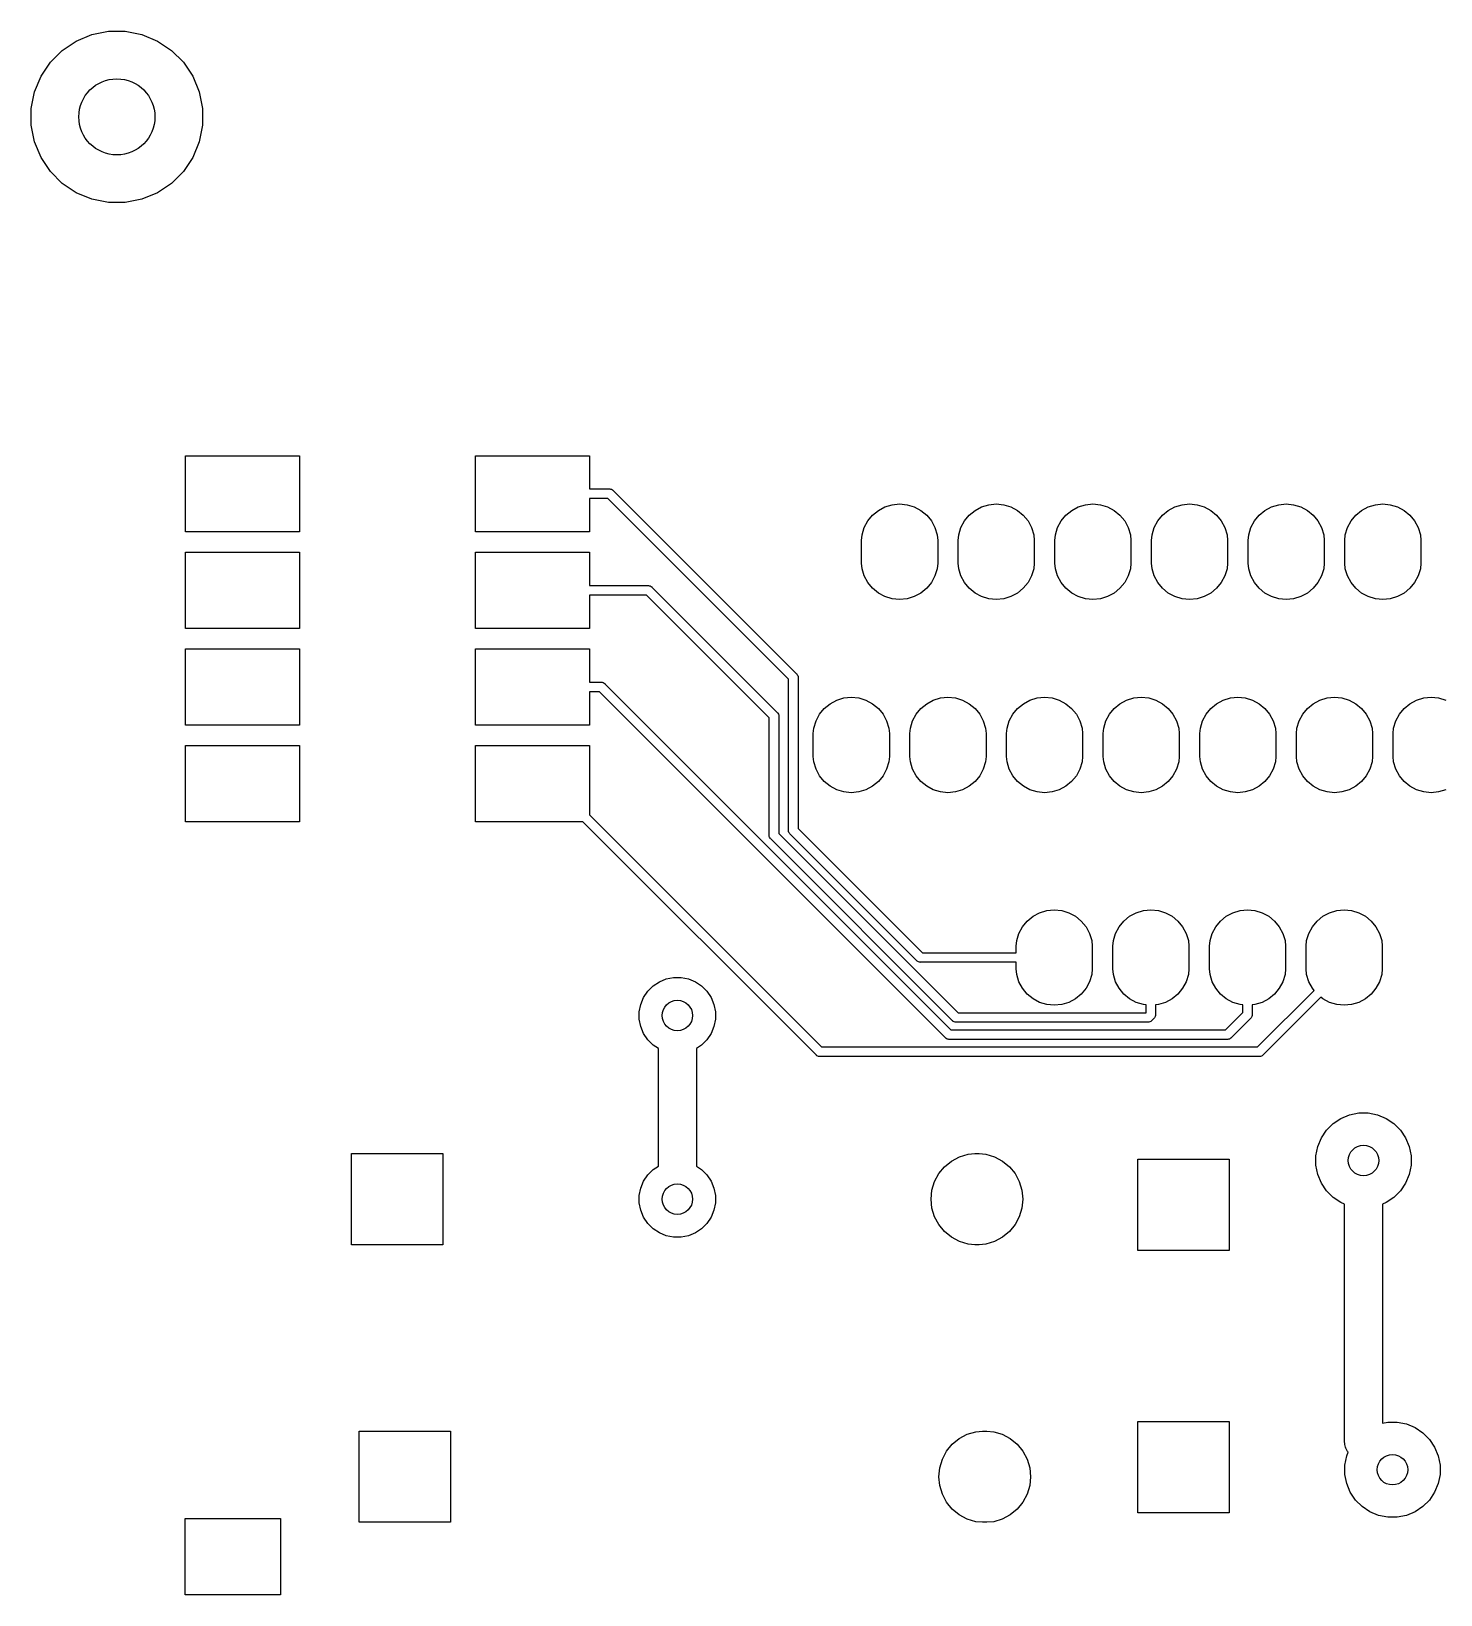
# Model space of a CAD drawing. Extents: x 80 to 139.2, y -92.2 to -19.8.
# Drawn here: x 81.06 to 118.11, y -60.94 to -19.85 of the extents above; entities that cross this region are included whole.
import ezdxf

# ---------------------------------------------------------------- set-up
doc = ezdxf.new("R2010")
doc.units = 0
doc.header["$MEASUREMENT"] = 0
doc.layers.add('BLACK', color=7, linetype='CONTINUOUS')

msp = doc.modelspace()

# ---------------------------------------------------------------- linework, layer by layer
at = {"layer": 'BLACK', "linetype": 'CONTINUOUS'}
for p, q in [((81.8777, -20.3503), (82.2462, -20.1041)), ((82.2462, -20.1041), (82.6557, -19.9345)), ((82.6557, -19.9345), (83.0904, -19.848)), ((83.0904, -19.848), (83.5336, -19.848)), ((83.5336, -19.848), (83.9683, -19.9345)), ((83.9683, -19.9345), (84.3778, -20.1041)), ((84.3778, -20.1041), (84.7463, -20.3503)), ((81.5643, -20.6637), (81.8777, -20.3503)), ((84.7463, -20.3503), (85.0597, -20.6637)), ((81.3181, -21.0322), (81.5643, -20.6637)), ((85.0597, -20.6637), (85.3059, -21.0322)), ((81.1485, -21.4417), (81.3181, -21.0322)), ((85.3059, -21.0322), (85.4755, -21.4417)), ((81.062, -21.8764), (81.1485, -21.4417)), ((85.4755, -21.4417), (85.562, -21.8764)), ((81.062, -22.3196), (81.062, -21.8764)), ((85.562, -21.8764), (85.562, -22.3196)), ((81.1485, -22.7543), (81.062, -22.3196)), ((85.562, -22.3196), (85.4755, -22.7543)), ((81.3181, -23.1638), (81.1485, -22.7543)), ((85.4755, -22.7543), (85.3059, -23.1638)), ((81.5643, -23.5323), (81.3181, -23.1638)), ((85.3059, -23.1638), (85.0597, -23.5323)), ((81.8777, -23.8457), (81.5643, -23.5323)), ((85.0597, -23.5323), (84.7463, -23.8457)), ((82.2462, -24.0919), (81.8777, -23.8457)), ((82.6557, -24.2615), (82.2462, -24.0919)), ((84.3778, -24.0919), (83.9683, -24.2615)), ((84.7463, -23.8457), (84.3778, -24.0919)), ((83.0904, -24.348), (82.6557, -24.2615)), ((83.5336, -24.348), (83.0904, -24.348)), ((83.9683, -24.2615), (83.5336, -24.348)), ((85.114, -33.004), (85.114, -31.004)), ((85.114, -31.004), (88.114, -31.004)), ((88.114, -31.004), (88.114, -33.004)), ((92.734, -33.004), (92.734, -31.004)), ((92.734, -31.004), (95.734, -31.004)), ((95.734, -31.004), (95.734, -31.879)), ((95.734, -31.879), (96.2599, -31.879)), ((96.2599, -31.879), (96.266, -31.8784)), ((96.266, -31.8784), (96.2721, -31.879)), ((96.2721, -31.879), (96.2721, -31.879)), ((96.2721, -31.879), (96.2905, -31.8808)), ((96.2905, -31.8808), (96.3141, -31.888)), ((96.3141, -31.888), (96.3358, -31.8996)), ((96.3358, -31.8996), (96.3548, -31.9152)), ((96.3548, -31.9152), (96.3587, -31.92)), ((96.3587, -31.92), (101.176, -36.7373)), ((96.2142, -32.129), (95.734, -32.129)), ((95.734, -32.129), (95.734, -33.004)), ((100.967, -36.8818), (96.2142, -32.129)), ((103.175, -32.5675), (103.328, -32.4425)), ((103.328, -32.4425), (103.501, -32.3497)), ((103.501, -32.3497), (103.69, -32.2925)), ((103.69, -32.2925), (103.886, -32.2732)), ((103.886, -32.2732), (104.082, -32.2925)), ((104.082, -32.2925), (104.271, -32.3497)), ((104.271, -32.3497), (104.444, -32.4425)), ((104.444, -32.4425), (104.597, -32.5675)), ((105.715, -32.5675), (105.868, -32.4425)), ((105.868, -32.4425), (106.041, -32.3497)), ((106.041, -32.3497), (106.23, -32.2925)), ((106.23, -32.2925), (106.426, -32.2732)), ((106.426, -32.2732), (106.622, -32.2925)), ((106.622, -32.2925), (106.811, -32.3497)), ((106.811, -32.3497), (106.984, -32.4425)), ((106.984, -32.4425), (107.137, -32.5675)), ((108.255, -32.5675), (108.408, -32.4425)), ((108.408, -32.4425), (108.581, -32.3497)), ((108.581, -32.3497), (108.77, -32.2925)), ((108.77, -32.2925), (108.966, -32.2732)), ((108.966, -32.2732), (109.162, -32.2925)), ((109.162, -32.2925), (109.351, -32.3497)), ((109.351, -32.3497), (109.524, -32.4425)), ((109.524, -32.4425), (109.677, -32.5675)), ((110.795, -32.5675), (110.948, -32.4425)), ((110.948, -32.4425), (111.121, -32.3497)), ((111.121, -32.3497), (111.31, -32.2925)), ((111.31, -32.2925), (111.506, -32.2732)), ((111.506, -32.2732), (111.702, -32.2925)), ((111.702, -32.2925), (111.891, -32.3497)), ((111.891, -32.3497), (112.064, -32.4425)), ((112.064, -32.4425), (112.217, -32.5675)), ((113.335, -32.5675), (113.488, -32.4425)), ((113.488, -32.4425), (113.661, -32.3497)), ((113.661, -32.3497), (113.85, -32.2925)), ((113.85, -32.2925), (114.046, -32.2732)), ((114.046, -32.2732), (114.242, -32.2925)), ((114.242, -32.2925), (114.431, -32.3497)), ((114.431, -32.3497), (114.604, -32.4425)), ((114.604, -32.4425), (114.757, -32.5675)), ((115.875, -32.5675), (116.028, -32.4425)), ((116.028, -32.4425), (116.201, -32.3497)), ((116.201, -32.3497), (116.39, -32.2925)), ((116.39, -32.2925), (116.586, -32.2732)), ((116.586, -32.2732), (116.782, -32.2925)), ((116.782, -32.2925), (116.971, -32.3497)), ((116.971, -32.3497), (117.144, -32.4425)), ((117.144, -32.4425), (117.297, -32.5675)), ((102.958, -32.8935), (103.051, -32.7197)), ((103.051, -32.7197), (103.175, -32.5675)), ((104.597, -32.5675), (104.721, -32.7197)), ((104.721, -32.7197), (104.814, -32.8935)), ((105.498, -32.8935), (105.591, -32.7197)), ((105.591, -32.7197), (105.715, -32.5675)), ((107.137, -32.5675), (107.261, -32.7197)), ((107.261, -32.7197), (107.354, -32.8935)), ((108.038, -32.8935), (108.131, -32.7197)), ((108.131, -32.7197), (108.255, -32.5675)), ((109.677, -32.5675), (109.801, -32.7197)), ((109.801, -32.7197), (109.894, -32.8935)), ((110.578, -32.8935), (110.671, -32.7197)), ((110.671, -32.7197), (110.795, -32.5675)), ((112.217, -32.5675), (112.341, -32.7197)), ((112.341, -32.7197), (112.434, -32.8935)), ((113.118, -32.8935), (113.211, -32.7197)), ((113.211, -32.7197), (113.335, -32.5675)), ((114.757, -32.5675), (114.881, -32.7197)), ((114.881, -32.7197), (114.974, -32.8935)), ((115.658, -32.8935), (115.751, -32.7197)), ((115.751, -32.7197), (115.875, -32.5675)), ((117.297, -32.5675), (117.421, -32.7197)), ((117.421, -32.7197), (117.514, -32.8935)), ((88.114, -33.004), (85.114, -33.004)), ((95.734, -33.004), (92.734, -33.004)), ((102.886, -33.2289), (102.9, -33.082)), ((102.886, -33.8271), (102.886, -33.2289)), ((102.9, -33.082), (102.958, -32.8935)), ((104.814, -32.8935), (104.872, -33.082)), ((104.872, -33.082), (104.886, -33.2289)), ((104.886, -33.2289), (104.886, -33.8271)), ((105.426, -33.2289), (105.44, -33.082)), ((105.426, -33.8271), (105.426, -33.2289)), ((105.44, -33.082), (105.498, -32.8935)), ((107.354, -32.8935), (107.412, -33.082)), ((107.412, -33.082), (107.426, -33.2289)), ((107.426, -33.2289), (107.426, -33.8271)), ((107.966, -33.2289), (107.98, -33.082)), ((107.966, -33.8271), (107.966, -33.2289)), ((107.98, -33.082), (108.038, -32.8935)), ((109.894, -32.8935), (109.952, -33.082)), ((109.952, -33.082), (109.966, -33.2289)), ((109.966, -33.2289), (109.966, -33.8271)), ((110.506, -33.2289), (110.52, -33.082)), ((110.506, -33.8271), (110.506, -33.2289)), ((110.52, -33.082), (110.578, -32.8935)), ((112.434, -32.8935), (112.492, -33.082)), ((112.492, -33.082), (112.506, -33.2289)), ((112.506, -33.2289), (112.506, -33.8271)), ((113.046, -33.2289), (113.06, -33.082)), ((113.046, -33.8271), (113.046, -33.2289)), ((113.06, -33.082), (113.118, -32.8935)), ((114.974, -32.8935), (115.032, -33.082)), ((115.032, -33.082), (115.046, -33.2289)), ((115.046, -33.2289), (115.046, -33.8271)), ((115.586, -33.2289), (115.6, -33.082)), ((115.586, -33.8271), (115.586, -33.2289)), ((115.6, -33.082), (115.658, -32.8935)), ((117.514, -32.8935), (117.572, -33.082)), ((117.572, -33.082), (117.586, -33.2289)), ((117.586, -33.2289), (117.586, -33.8271)), ((85.114, -35.544), (85.114, -33.544)), ((85.114, -33.544), (88.114, -33.544)), ((88.114, -33.544), (88.114, -35.544)), ((92.734, -35.544), (92.734, -33.544)), ((92.734, -33.544), (95.734, -33.544)), ((95.734, -33.544), (95.734, -34.419)), ((102.9, -33.974), (102.886, -33.8271)), ((102.958, -34.1625), (102.9, -33.974)), ((104.872, -33.974), (104.814, -34.1625)), ((104.886, -33.8271), (104.872, -33.974)), ((105.44, -33.974), (105.426, -33.8271)), ((105.498, -34.1625), (105.44, -33.974)), ((107.412, -33.974), (107.354, -34.1625)), ((107.426, -33.8271), (107.412, -33.974)), ((107.98, -33.974), (107.966, -33.8271)), ((108.038, -34.1625), (107.98, -33.974)), ((109.952, -33.974), (109.894, -34.1625)), ((109.966, -33.8271), (109.952, -33.974)), ((110.52, -33.974), (110.506, -33.8271)), ((110.578, -34.1625), (110.52, -33.974)), ((112.492, -33.974), (112.434, -34.1625)), ((112.506, -33.8271), (112.492, -33.974)), ((113.06, -33.974), (113.046, -33.8271)), ((113.118, -34.1625), (113.06, -33.974)), ((115.032, -33.974), (114.974, -34.1625)), ((115.046, -33.8271), (115.032, -33.974)), ((115.6, -33.974), (115.586, -33.8271)), ((115.658, -34.1625), (115.6, -33.974)), ((117.572, -33.974), (117.514, -34.1625)), ((117.586, -33.8271), (117.572, -33.974)), ((95.734, -34.419), (97.2759, -34.419)), ((97.2759, -34.419), (97.282, -34.4184)), ((97.282, -34.4184), (97.2881, -34.419)), ((97.2881, -34.419), (97.2881, -34.419)), ((97.2881, -34.419), (97.3065, -34.4208)), ((97.3065, -34.4208), (97.3301, -34.428)), ((97.3301, -34.428), (97.3518, -34.4396)), ((97.3518, -34.4396), (97.3708, -34.4552)), ((97.3708, -34.4552), (97.3747, -34.46)), ((97.3747, -34.46), (100.668, -37.7533)), ((103.051, -34.3363), (102.958, -34.1625)), ((103.175, -34.4885), (103.051, -34.3363)), ((103.328, -34.6135), (103.175, -34.4885)), ((104.597, -34.4885), (104.444, -34.6135)), ((104.721, -34.3363), (104.597, -34.4885)), ((104.814, -34.1625), (104.721, -34.3363)), ((105.591, -34.3363), (105.498, -34.1625)), ((105.715, -34.4885), (105.591, -34.3363)), ((105.868, -34.6135), (105.715, -34.4885)), ((107.137, -34.4885), (106.984, -34.6135)), ((107.261, -34.3363), (107.137, -34.4885)), ((107.354, -34.1625), (107.261, -34.3363)), ((108.131, -34.3363), (108.038, -34.1625)), ((108.255, -34.4885), (108.131, -34.3363)), ((108.408, -34.6135), (108.255, -34.4885)), ((109.677, -34.4885), (109.524, -34.6135)), ((109.801, -34.3363), (109.677, -34.4885)), ((109.894, -34.1625), (109.801, -34.3363)), ((110.671, -34.3363), (110.578, -34.1625)), ((110.795, -34.4885), (110.671, -34.3363)), ((110.948, -34.6135), (110.795, -34.4885)), ((112.217, -34.4885), (112.064, -34.6135)), ((112.341, -34.3363), (112.217, -34.4885)), ((112.434, -34.1625), (112.341, -34.3363)), ((113.211, -34.3363), (113.118, -34.1625)), ((113.335, -34.4885), (113.211, -34.3363)), ((113.488, -34.6135), (113.335, -34.4885)), ((114.757, -34.4885), (114.604, -34.6135)), ((114.881, -34.3363), (114.757, -34.4885)), ((114.974, -34.1625), (114.881, -34.3363)), ((115.751, -34.3363), (115.658, -34.1625)), ((115.875, -34.4885), (115.751, -34.3363)), ((116.028, -34.6135), (115.875, -34.4885)), ((117.297, -34.4885), (117.144, -34.6135)), ((117.421, -34.3363), (117.297, -34.4885)), ((117.514, -34.1625), (117.421, -34.3363)), ((97.2302, -34.669), (95.734, -34.669)), ((95.734, -34.669), (95.734, -35.544)), ((100.459, -37.8978), (97.2302, -34.669)), ((103.501, -34.7063), (103.328, -34.6135)), ((103.69, -34.7635), (103.501, -34.7063)), ((103.886, -34.7828), (103.69, -34.7635)), ((104.082, -34.7635), (103.886, -34.7828)), ((104.271, -34.7063), (104.082, -34.7635)), ((104.444, -34.6135), (104.271, -34.7063)), ((106.041, -34.7063), (105.868, -34.6135)), ((106.23, -34.7635), (106.041, -34.7063)), ((106.426, -34.7828), (106.23, -34.7635)), ((106.622, -34.7635), (106.426, -34.7828)), ((106.811, -34.7063), (106.622, -34.7635)), ((106.984, -34.6135), (106.811, -34.7063)), ((108.581, -34.7063), (108.408, -34.6135)), ((108.77, -34.7635), (108.581, -34.7063)), ((108.966, -34.7828), (108.77, -34.7635)), ((109.162, -34.7635), (108.966, -34.7828)), ((109.351, -34.7063), (109.162, -34.7635)), ((109.524, -34.6135), (109.351, -34.7063)), ((111.121, -34.7063), (110.948, -34.6135)), ((111.31, -34.7635), (111.121, -34.7063)), ((111.506, -34.7828), (111.31, -34.7635)), ((111.702, -34.7635), (111.506, -34.7828)), ((111.891, -34.7063), (111.702, -34.7635)), ((112.064, -34.6135), (111.891, -34.7063)), ((113.661, -34.7063), (113.488, -34.6135)), ((113.85, -34.7635), (113.661, -34.7063)), ((114.046, -34.7828), (113.85, -34.7635)), ((114.242, -34.7635), (114.046, -34.7828)), ((114.431, -34.7063), (114.242, -34.7635)), ((114.604, -34.6135), (114.431, -34.7063)), ((116.201, -34.7063), (116.028, -34.6135)), ((116.39, -34.7635), (116.201, -34.7063)), ((116.586, -34.7828), (116.39, -34.7635)), ((116.782, -34.7635), (116.586, -34.7828)), ((116.971, -34.7063), (116.782, -34.7635)), ((117.144, -34.6135), (116.971, -34.7063)), ((88.114, -35.544), (85.114, -35.544)), ((95.734, -35.544), (92.734, -35.544)), ((85.114, -38.084), (85.114, -36.084)), ((85.114, -36.084), (88.114, -36.084)), ((88.114, -36.084), (88.114, -38.084)), ((92.734, -38.084), (92.734, -36.084)), ((92.734, -36.084), (95.734, -36.084)), ((95.734, -36.084), (95.734, -36.959)), ((95.734, -36.959), (96.0401, -36.959)), ((96.0401, -36.959), (96.0462, -36.9584)), ((96.0462, -36.9584), (96.0523, -36.959)), ((96.0523, -36.959), (96.0523, -36.959)), ((96.0523, -36.959), (96.0707, -36.9608)), ((96.0707, -36.9608), (96.0942, -36.968)), ((96.0942, -36.968), (96.116, -36.9796)), ((96.116, -36.9796), (96.135, -36.9952)), ((100.967, -40.8509), (100.967, -36.8818)), ((101.176, -36.7373), (101.181, -36.7412)), ((101.181, -36.7412), (101.185, -36.7459)), ((101.185, -36.7459), (101.196, -36.7602)), ((101.196, -36.7602), (101.208, -36.7819)), ((101.208, -36.7819), (101.215, -36.8055)), ((101.215, -36.8055), (101.217, -36.8239)), ((101.217, -36.8239), (101.217, -36.8239)), ((101.217, -36.8239), (101.218, -36.83)), ((101.218, -36.83), (101.217, -36.8361)), ((101.217, -36.8361), (101.217, -40.8052)), ((95.9944, -37.209), (95.734, -37.209)), ((95.734, -37.209), (95.734, -38.084)), ((105.09, -46.3051), (95.9944, -37.209)), ((96.135, -36.9952), (96.1389, -37)), ((96.1389, -37), (105.235, -46.096)), ((102.231, -37.4297), (102.42, -37.3725)), ((102.42, -37.3725), (102.616, -37.3532)), ((102.616, -37.3532), (102.812, -37.3725)), ((102.812, -37.3725), (103.001, -37.4297)), ((104.771, -37.4297), (104.96, -37.3725)), ((104.96, -37.3725), (105.156, -37.3532)), ((105.156, -37.3532), (105.352, -37.3725)), ((105.352, -37.3725), (105.541, -37.4297)), ((107.311, -37.4297), (107.5, -37.3725)), ((107.5, -37.3725), (107.696, -37.3532)), ((107.696, -37.3532), (107.892, -37.3725)), ((107.892, -37.3725), (108.081, -37.4297)), ((109.851, -37.4297), (110.04, -37.3725)), ((110.04, -37.3725), (110.236, -37.3532)), ((110.236, -37.3532), (110.432, -37.3725)), ((110.432, -37.3725), (110.621, -37.4297)), ((112.391, -37.4297), (112.58, -37.3725)), ((112.58, -37.3725), (112.776, -37.3532)), ((112.776, -37.3532), (112.972, -37.3725)), ((112.972, -37.3725), (113.161, -37.4297)), ((114.931, -37.4297), (115.12, -37.3725)), ((115.12, -37.3725), (115.316, -37.3532)), ((115.316, -37.3532), (115.512, -37.3725)), ((115.512, -37.3725), (115.701, -37.4297)), ((117.471, -37.4297), (117.66, -37.3725)), ((117.66, -37.3725), (117.856, -37.3532)), ((117.856, -37.3532), (118.052, -37.3725)), ((118.052, -37.3725), (118.241, -37.4297)), ((100.668, -37.7533), (100.673, -37.7572)), ((100.673, -37.7572), (100.677, -37.7619)), ((100.677, -37.7619), (100.677, -37.7619)), ((100.677, -37.7619), (100.688, -37.7762)), ((100.688, -37.7762), (100.7, -37.7979)), ((100.7, -37.7979), (100.707, -37.8215)), ((101.688, -37.9735), (101.781, -37.7997)), ((101.781, -37.7997), (101.905, -37.6475)), ((101.905, -37.6475), (102.058, -37.5225)), ((102.058, -37.5225), (102.231, -37.4297)), ((103.001, -37.4297), (103.174, -37.5225)), ((103.174, -37.5225), (103.327, -37.6475)), ((103.327, -37.6475), (103.451, -37.7997)), ((103.451, -37.7997), (103.544, -37.9735)), ((104.228, -37.9735), (104.321, -37.7997)), ((104.321, -37.7997), (104.445, -37.6475)), ((104.445, -37.6475), (104.598, -37.5225)), ((104.598, -37.5225), (104.771, -37.4297)), ((105.541, -37.4297), (105.714, -37.5225)), ((105.714, -37.5225), (105.867, -37.6475)), ((105.867, -37.6475), (105.991, -37.7997)), ((105.991, -37.7997), (106.084, -37.9735)), ((106.768, -37.9735), (106.861, -37.7997)), ((106.861, -37.7997), (106.985, -37.6475)), ((106.985, -37.6475), (107.138, -37.5225)), ((107.138, -37.5225), (107.311, -37.4297)), ((108.081, -37.4297), (108.254, -37.5225)), ((108.254, -37.5225), (108.407, -37.6475)), ((108.407, -37.6475), (108.531, -37.7997)), ((108.531, -37.7997), (108.624, -37.9735)), ((109.308, -37.9735), (109.401, -37.7997)), ((109.401, -37.7997), (109.525, -37.6475)), ((109.525, -37.6475), (109.678, -37.5225)), ((109.678, -37.5225), (109.851, -37.4297)), ((110.621, -37.4297), (110.794, -37.5225)), ((110.794, -37.5225), (110.947, -37.6475)), ((110.947, -37.6475), (111.071, -37.7997)), ((111.071, -37.7997), (111.164, -37.9735)), ((111.848, -37.9735), (111.941, -37.7997)), ((111.941, -37.7997), (112.065, -37.6475)), ((112.065, -37.6475), (112.218, -37.5225)), ((112.218, -37.5225), (112.391, -37.4297)), ((113.161, -37.4297), (113.334, -37.5225)), ((113.334, -37.5225), (113.487, -37.6475)), ((113.487, -37.6475), (113.611, -37.7997)), ((113.611, -37.7997), (113.704, -37.9735)), ((114.388, -37.9735), (114.481, -37.7997)), ((114.481, -37.7997), (114.605, -37.6475)), ((114.605, -37.6475), (114.758, -37.5225)), ((114.758, -37.5225), (114.931, -37.4297)), ((115.701, -37.4297), (115.874, -37.5225)), ((115.874, -37.5225), (116.027, -37.6475)), ((116.027, -37.6475), (116.151, -37.7997)), ((116.151, -37.7997), (116.244, -37.9735)), ((116.928, -37.9735), (117.021, -37.7997)), ((117.021, -37.7997), (117.145, -37.6475)), ((117.145, -37.6475), (117.298, -37.5225)), ((117.298, -37.5225), (117.471, -37.4297)), ((88.114, -38.084), (85.114, -38.084)), ((95.734, -38.084), (92.734, -38.084)), ((100.459, -40.9793), (100.459, -37.8978)), ((100.707, -37.8215), (100.709, -37.8399)), ((100.709, -37.8399), (100.709, -37.8399)), ((100.709, -37.8399), (100.71, -37.846)), ((100.71, -37.846), (100.709, -37.8521)), ((100.709, -37.8521), (100.709, -40.9336)), ((101.616, -38.3089), (101.63, -38.162)), ((101.63, -38.162), (101.688, -37.9735)), ((103.544, -37.9735), (103.602, -38.162)), ((103.602, -38.162), (103.616, -38.3089)), ((104.156, -38.3089), (104.17, -38.162)), ((104.17, -38.162), (104.228, -37.9735)), ((106.084, -37.9735), (106.142, -38.162)), ((106.142, -38.162), (106.156, -38.3089)), ((106.696, -38.3089), (106.71, -38.162)), ((106.71, -38.162), (106.768, -37.9735)), ((108.624, -37.9735), (108.682, -38.162)), ((108.682, -38.162), (108.696, -38.3089)), ((109.236, -38.3089), (109.25, -38.162)), ((109.25, -38.162), (109.308, -37.9735)), ((111.164, -37.9735), (111.222, -38.162)), ((111.222, -38.162), (111.236, -38.3089)), ((111.776, -38.3089), (111.79, -38.162)), ((111.79, -38.162), (111.848, -37.9735)), ((113.704, -37.9735), (113.762, -38.162)), ((113.762, -38.162), (113.776, -38.3089)), ((114.316, -38.3089), (114.33, -38.162)), ((114.33, -38.162), (114.388, -37.9735)), ((116.244, -37.9735), (116.302, -38.162)), ((116.302, -38.162), (116.316, -38.3089)), ((116.856, -38.3089), (116.87, -38.162)), ((116.87, -38.162), (116.928, -37.9735)), ((85.114, -40.624), (85.114, -38.624)), ((85.114, -38.624), (88.114, -38.624)), ((88.114, -38.624), (88.114, -40.624)), ((92.734, -40.624), (92.734, -38.624)), ((92.734, -38.624), (95.734, -38.624)), ((95.734, -38.624), (95.734, -40.4472)), ((101.616, -38.9071), (101.616, -38.3089)), ((103.616, -38.3089), (103.616, -38.9071)), ((104.156, -38.9071), (104.156, -38.3089)), ((106.156, -38.3089), (106.156, -38.9071)), ((106.696, -38.9071), (106.696, -38.3089)), ((108.696, -38.3089), (108.696, -38.9071)), ((109.236, -38.9071), (109.236, -38.3089)), ((111.236, -38.3089), (111.236, -38.9071)), ((111.776, -38.9071), (111.776, -38.3089)), ((113.776, -38.3089), (113.776, -38.9071)), ((114.316, -38.9071), (114.316, -38.3089)), ((116.316, -38.3089), (116.316, -38.9071)), ((116.856, -38.9071), (116.856, -38.3089)), ((101.63, -39.054), (101.616, -38.9071)), ((103.616, -38.9071), (103.602, -39.054)), ((104.17, -39.054), (104.156, -38.9071)), ((106.156, -38.9071), (106.142, -39.054)), ((106.71, -39.054), (106.696, -38.9071)), ((108.696, -38.9071), (108.682, -39.054)), ((109.25, -39.054), (109.236, -38.9071)), ((111.236, -38.9071), (111.222, -39.054)), ((111.79, -39.054), (111.776, -38.9071)), ((113.776, -38.9071), (113.762, -39.054)), ((114.33, -39.054), (114.316, -38.9071)), ((116.316, -38.9071), (116.302, -39.054)), ((116.87, -39.054), (116.856, -38.9071)), ((101.688, -39.2425), (101.63, -39.054)), ((101.781, -39.4163), (101.688, -39.2425)), ((101.905, -39.5685), (101.781, -39.4163)), ((103.451, -39.4163), (103.327, -39.5685)), ((103.544, -39.2425), (103.451, -39.4163)), ((103.602, -39.054), (103.544, -39.2425)), ((104.228, -39.2425), (104.17, -39.054)), ((104.321, -39.4163), (104.228, -39.2425)), ((104.445, -39.5685), (104.321, -39.4163)), ((105.991, -39.4163), (105.867, -39.5685)), ((106.084, -39.2425), (105.991, -39.4163)), ((106.142, -39.054), (106.084, -39.2425)), ((106.768, -39.2425), (106.71, -39.054)), ((106.861, -39.4163), (106.768, -39.2425)), ((106.985, -39.5685), (106.861, -39.4163)), ((108.531, -39.4163), (108.407, -39.5685)), ((108.624, -39.2425), (108.531, -39.4163)), ((108.682, -39.054), (108.624, -39.2425)), ((109.308, -39.2425), (109.25, -39.054)), ((109.401, -39.4163), (109.308, -39.2425)), ((109.525, -39.5685), (109.401, -39.4163)), ((111.071, -39.4163), (110.947, -39.5685)), ((111.164, -39.2425), (111.071, -39.4163)), ((111.222, -39.054), (111.164, -39.2425)), ((111.848, -39.2425), (111.79, -39.054)), ((111.941, -39.4163), (111.848, -39.2425)), ((112.065, -39.5685), (111.941, -39.4163)), ((113.611, -39.4163), (113.487, -39.5685)), ((113.704, -39.2425), (113.611, -39.4163)), ((113.762, -39.054), (113.704, -39.2425)), ((114.388, -39.2425), (114.33, -39.054)), ((114.481, -39.4163), (114.388, -39.2425)), ((114.605, -39.5685), (114.481, -39.4163)), ((116.151, -39.4163), (116.027, -39.5685)), ((116.244, -39.2425), (116.151, -39.4163)), ((116.302, -39.054), (116.244, -39.2425)), ((116.928, -39.2425), (116.87, -39.054)), ((117.021, -39.4163), (116.928, -39.2425)), ((117.145, -39.5685), (117.021, -39.4163)), ((102.058, -39.6935), (101.905, -39.5685)), ((102.231, -39.7863), (102.058, -39.6935)), ((102.42, -39.8435), (102.231, -39.7863)), ((102.616, -39.8628), (102.42, -39.8435)), ((102.812, -39.8435), (102.616, -39.8628)), ((103.001, -39.7863), (102.812, -39.8435)), ((103.174, -39.6935), (103.001, -39.7863)), ((103.327, -39.5685), (103.174, -39.6935)), ((104.598, -39.6935), (104.445, -39.5685)), ((104.771, -39.7863), (104.598, -39.6935)), ((104.96, -39.8435), (104.771, -39.7863)), ((105.156, -39.8628), (104.96, -39.8435)), ((105.352, -39.8435), (105.156, -39.8628)), ((105.541, -39.7863), (105.352, -39.8435)), ((105.714, -39.6935), (105.541, -39.7863)), ((105.867, -39.5685), (105.714, -39.6935)), ((107.138, -39.6935), (106.985, -39.5685)), ((107.311, -39.7863), (107.138, -39.6935)), ((107.5, -39.8435), (107.311, -39.7863)), ((107.696, -39.8628), (107.5, -39.8435)), ((107.892, -39.8435), (107.696, -39.8628)), ((108.081, -39.7863), (107.892, -39.8435)), ((108.254, -39.6935), (108.081, -39.7863)), ((108.407, -39.5685), (108.254, -39.6935)), ((109.678, -39.6935), (109.525, -39.5685)), ((109.851, -39.7863), (109.678, -39.6935)), ((110.04, -39.8435), (109.851, -39.7863)), ((110.236, -39.8628), (110.04, -39.8435)), ((110.432, -39.8435), (110.236, -39.8628)), ((110.621, -39.7863), (110.432, -39.8435)), ((110.794, -39.6935), (110.621, -39.7863)), ((110.947, -39.5685), (110.794, -39.6935)), ((112.218, -39.6935), (112.065, -39.5685)), ((112.391, -39.7863), (112.218, -39.6935)), ((112.58, -39.8435), (112.391, -39.7863)), ((112.776, -39.8628), (112.58, -39.8435)), ((112.972, -39.8435), (112.776, -39.8628)), ((113.161, -39.7863), (112.972, -39.8435)), ((113.334, -39.6935), (113.161, -39.7863)), ((113.487, -39.5685), (113.334, -39.6935)), ((114.758, -39.6935), (114.605, -39.5685)), ((114.931, -39.7863), (114.758, -39.6935)), ((115.12, -39.8435), (114.931, -39.7863)), ((115.316, -39.8628), (115.12, -39.8435)), ((115.512, -39.8435), (115.316, -39.8628)), ((115.701, -39.7863), (115.512, -39.8435)), ((115.874, -39.6935), (115.701, -39.7863)), ((116.027, -39.5685), (115.874, -39.6935)), ((117.298, -39.6935), (117.145, -39.5685)), ((117.471, -39.7863), (117.298, -39.6935)), ((117.66, -39.8435), (117.471, -39.7863)), ((117.856, -39.8628), (117.66, -39.8435)), ((118.052, -39.8435), (117.856, -39.8628)), ((118.241, -39.7863), (118.052, -39.8435)), ((88.114, -40.624), (85.114, -40.624)), ((95.5572, -40.624), (92.734, -40.624)), ((101.688, -46.7551), (95.5572, -40.624)), ((95.734, -40.4472), (101.833, -46.546)), ((100.458, -40.9854), (100.459, -40.9793)), ((100.459, -40.9915), (100.458, -40.9854)), ((100.461, -41.0099), (100.459, -40.9915)), ((100.459, -40.9915), (100.459, -40.9915)), ((100.468, -41.0335), (100.461, -41.0099)), ((100.48, -41.0552), (100.468, -41.0335)), ((100.495, -41.0742), (100.48, -41.0552)), ((100.5, -41.0781), (100.495, -41.0742)), ((105.277, -45.8551), (100.5, -41.0781)), ((100.709, -40.9336), (105.421, -45.646)), ((100.966, -40.857), (100.967, -40.8509)), ((100.967, -40.8631), (100.966, -40.857)), ((100.969, -40.8815), (100.967, -40.8631)), ((100.967, -40.8631), (100.967, -40.8631)), ((100.976, -40.9051), (100.969, -40.8815)), ((100.988, -40.9268), (100.976, -40.9051)), ((101.003, -40.9458), (100.988, -40.9268)), ((101.008, -40.9497), (101.003, -40.9458)), ((104.338, -44.2801), (101.008, -40.9497)), ((101.217, -40.8052), (104.483, -44.071)), ((107.239, -43.2355), (107.392, -43.1105)), ((107.392, -43.1105), (107.565, -43.0177)), ((107.565, -43.0177), (107.754, -42.9605)), ((107.754, -42.9605), (107.95, -42.9412)), ((107.95, -42.9412), (108.146, -42.9605)), ((108.146, -42.9605), (108.335, -43.0177)), ((108.335, -43.0177), (108.508, -43.1105)), ((108.508, -43.1105), (108.661, -43.2355)), ((109.779, -43.2355), (109.932, -43.1105)), ((109.932, -43.1105), (110.105, -43.0177)), ((110.105, -43.0177), (110.294, -42.9605)), ((110.294, -42.9605), (110.49, -42.9412)), ((110.49, -42.9412), (110.686, -42.9605)), ((110.686, -42.9605), (110.875, -43.0177)), ((110.875, -43.0177), (111.048, -43.1105)), ((111.048, -43.1105), (111.201, -43.2355)), ((112.319, -43.2355), (112.472, -43.1105)), ((112.472, -43.1105), (112.645, -43.0177)), ((112.645, -43.0177), (112.834, -42.9605)), ((112.834, -42.9605), (113.03, -42.9412)), ((113.03, -42.9412), (113.226, -42.9605)), ((113.226, -42.9605), (113.415, -43.0177)), ((113.415, -43.0177), (113.588, -43.1105)), ((113.588, -43.1105), (113.741, -43.2355)), ((114.859, -43.2355), (115.012, -43.1105)), ((115.012, -43.1105), (115.185, -43.0177)), ((115.185, -43.0177), (115.374, -42.9605)), ((115.374, -42.9605), (115.57, -42.9412)), ((115.57, -42.9412), (115.766, -42.9605)), ((115.766, -42.9605), (115.955, -43.0177)), ((115.955, -43.0177), (116.128, -43.1105)), ((116.128, -43.1105), (116.281, -43.2355)), ((106.964, -43.75), (107.022, -43.5615)), ((107.022, -43.5615), (107.115, -43.3877)), ((107.115, -43.3877), (107.239, -43.2355)), ((108.661, -43.2355), (108.785, -43.3877)), ((108.785, -43.3877), (108.878, -43.5615)), ((108.878, -43.5615), (108.936, -43.75)), ((109.504, -43.75), (109.562, -43.5615)), ((109.562, -43.5615), (109.655, -43.3877)), ((109.655, -43.3877), (109.779, -43.2355)), ((111.201, -43.2355), (111.325, -43.3877)), ((111.325, -43.3877), (111.418, -43.5615)), ((111.418, -43.5615), (111.476, -43.75)), ((112.044, -43.75), (112.102, -43.5615)), ((112.102, -43.5615), (112.195, -43.3877)), ((112.195, -43.3877), (112.319, -43.2355)), ((113.741, -43.2355), (113.865, -43.3877)), ((113.865, -43.3877), (113.958, -43.5615)), ((113.958, -43.5615), (114.016, -43.75)), ((114.584, -43.75), (114.642, -43.5615)), ((114.642, -43.5615), (114.735, -43.3877)), ((114.735, -43.3877), (114.859, -43.2355)), ((116.281, -43.2355), (116.405, -43.3877)), ((116.405, -43.3877), (116.498, -43.5615)), ((116.498, -43.5615), (116.556, -43.75)), ((106.95, -43.8969), (106.964, -43.75)), ((106.95, -44.071), (106.95, -43.8969)), ((108.936, -43.75), (108.95, -43.8969)), ((108.95, -43.8969), (108.95, -44.4951)), ((109.49, -43.8969), (109.504, -43.75)), ((109.49, -44.4951), (109.49, -43.8969)), ((111.476, -43.75), (111.49, -43.8969)), ((111.49, -43.8969), (111.49, -44.4951)), ((112.03, -43.8969), (112.044, -43.75)), ((112.03, -44.4951), (112.03, -43.8969)), ((114.016, -43.75), (114.03, -43.8969)), ((114.03, -43.8969), (114.03, -44.4951)), ((114.57, -43.8969), (114.584, -43.75)), ((114.57, -44.4951), (114.57, -43.8969)), ((116.556, -43.75), (116.57, -43.8969)), ((116.57, -43.8969), (116.57, -44.4951)), ((104.342, -44.2848), (104.338, -44.2801)), ((104.347, -44.2887), (104.342, -44.2848)), ((104.361, -44.3004), (104.347, -44.2887)), ((104.383, -44.312), (104.361, -44.3004)), ((104.406, -44.3192), (104.383, -44.312)), ((104.425, -44.321), (104.406, -44.3192)), ((104.431, -44.3216), (104.425, -44.321)), ((104.425, -44.321), (104.425, -44.321)), ((104.437, -44.321), (104.431, -44.3216)), ((106.95, -44.321), (104.437, -44.321)), ((104.483, -44.071), (106.95, -44.071)), ((106.95, -44.4951), (106.95, -44.321)), ((97.5703, -44.8338), (97.7523, -44.7584)), ((97.7523, -44.7584), (97.9455, -44.72)), ((97.9455, -44.72), (98.1425, -44.72)), ((98.1425, -44.72), (98.3357, -44.7584)), ((98.3357, -44.7584), (98.5177, -44.8338)), ((106.964, -44.642), (106.95, -44.4951)), ((107.022, -44.8305), (106.964, -44.642)), ((108.936, -44.642), (108.878, -44.8305)), ((108.95, -44.4951), (108.936, -44.642)), ((109.504, -44.642), (109.49, -44.4951)), ((109.562, -44.8305), (109.504, -44.642)), ((111.476, -44.642), (111.418, -44.8305)), ((111.49, -44.4951), (111.476, -44.642)), ((112.044, -44.642), (112.03, -44.4951)), ((112.102, -44.8305), (112.044, -44.642)), ((114.016, -44.642), (113.958, -44.8305)), ((114.03, -44.4951), (114.016, -44.642)), ((114.584, -44.642), (114.57, -44.4951)), ((114.642, -44.8305), (114.584, -44.642)), ((116.556, -44.642), (116.498, -44.8305)), ((116.57, -44.4951), (116.556, -44.642)), ((97.1578, -45.2463), (97.2672, -45.0825)), ((97.2672, -45.0825), (97.4065, -44.9432)), ((97.4065, -44.9432), (97.5703, -44.8338)), ((98.5177, -44.8338), (98.6815, -44.9432)), ((98.6815, -44.9432), (98.8208, -45.0825)), ((98.8208, -45.0825), (98.9302, -45.2463)), ((107.115, -45.0043), (107.022, -44.8305)), ((107.239, -45.1565), (107.115, -45.0043)), ((107.392, -45.2815), (107.239, -45.1565)), ((108.661, -45.1565), (108.508, -45.2815)), ((108.785, -45.0043), (108.661, -45.1565)), ((108.878, -44.8305), (108.785, -45.0043)), ((109.655, -45.0043), (109.562, -44.8305)), ((109.779, -45.1565), (109.655, -45.0043)), ((109.932, -45.2815), (109.779, -45.1565)), ((111.201, -45.1565), (111.048, -45.2815)), ((111.325, -45.0043), (111.201, -45.1565)), ((111.418, -44.8305), (111.325, -45.0043)), ((112.195, -45.0043), (112.102, -44.8305)), ((112.319, -45.1565), (112.195, -45.0043)), ((112.472, -45.2815), (112.319, -45.1565)), ((113.293, -46.546), (114.78, -45.0594)), ((113.741, -45.1565), (113.588, -45.2815)), ((113.865, -45.0043), (113.741, -45.1565)), ((113.958, -44.8305), (113.865, -45.0043)), ((114.735, -45.0043), (114.642, -44.8305)), ((114.78, -45.0594), (114.735, -45.0043)), ((116.281, -45.1565), (116.128, -45.2815)), ((116.405, -45.0043), (116.281, -45.1565)), ((116.498, -44.8305), (116.405, -45.0043)), ((97.044, -45.6215), (97.0824, -45.4283)), ((97.0824, -45.4283), (97.1578, -45.2463)), ((98.9302, -45.2463), (99.0056, -45.4283)), ((99.0056, -45.4283), (99.044, -45.6215)), ((107.565, -45.3743), (107.392, -45.2815)), ((107.754, -45.4315), (107.565, -45.3743)), ((107.95, -45.4508), (107.754, -45.4315)), ((108.146, -45.4315), (107.95, -45.4508)), ((108.335, -45.3743), (108.146, -45.4315)), ((108.508, -45.2815), (108.335, -45.3743)), ((110.105, -45.3743), (109.932, -45.2815)), ((110.294, -45.4315), (110.105, -45.3743)), ((110.365, -45.4385), (110.294, -45.4315)), ((110.365, -45.6442), (110.365, -45.4385)), ((110.686, -45.4315), (110.615, -45.4385)), ((110.615, -45.4385), (110.615, -45.6899)), ((110.875, -45.3743), (110.686, -45.4315)), ((111.048, -45.2815), (110.875, -45.3743)), ((112.645, -45.3743), (112.472, -45.2815)), ((112.834, -45.4315), (112.645, -45.3743)), ((112.905, -45.4385), (112.834, -45.4315)), ((112.905, -45.6442), (112.905, -45.4385)), ((113.226, -45.4315), (113.155, -45.4385)), ((113.155, -45.4385), (113.155, -45.6899)), ((113.415, -45.3743), (113.226, -45.4315)), ((113.588, -45.2815), (113.415, -45.3743)), ((114.957, -45.2362), (113.438, -46.7551)), ((115.012, -45.2815), (114.957, -45.2362)), ((115.185, -45.3743), (115.012, -45.2815)), ((115.374, -45.4315), (115.185, -45.3743)), ((115.57, -45.4508), (115.374, -45.4315)), ((115.766, -45.4315), (115.57, -45.4508)), ((115.955, -45.3743), (115.766, -45.4315)), ((116.128, -45.2815), (115.955, -45.3743)), ((97.044, -45.8185), (97.044, -45.6215)), ((97.0824, -46.0117), (97.044, -45.8185)), ((97.1578, -46.1937), (97.0824, -46.0117)), ((99.0056, -46.0117), (98.9302, -46.1937)), ((99.044, -45.8185), (99.0056, -46.0117)), ((99.044, -45.6215), (99.044, -45.8185)), ((105.281, -45.8598), (105.277, -45.8551)), ((105.286, -45.8637), (105.281, -45.8598)), ((105.297, -45.8734), (105.286, -45.8637)), ((105.286, -45.8637), (105.286, -45.8637)), ((105.3, -45.8754), (105.297, -45.8734)), ((105.322, -45.8871), (105.3, -45.8754)), ((105.345, -45.8942), (105.322, -45.8871)), ((105.363, -45.896), (105.345, -45.8942)), ((105.37, -45.8966), (105.363, -45.896)), ((105.363, -45.896), (105.363, -45.896)), ((105.376, -45.896), (105.37, -45.8966)), ((110.409, -45.896), (105.376, -45.896)), ((105.421, -45.646), (110.363, -45.646)), ((110.363, -45.646), (110.365, -45.6442)), ((110.415, -45.8966), (110.409, -45.896)), ((110.421, -45.896), (110.415, -45.8966)), ((110.439, -45.8942), (110.421, -45.896)), ((110.421, -45.896), (110.421, -45.896)), ((110.463, -45.8871), (110.439, -45.8942)), ((110.485, -45.8754), (110.463, -45.8871)), ((110.504, -45.8598), (110.485, -45.8754)), ((110.508, -45.8551), (110.504, -45.8598)), ((110.574, -45.7887), (110.508, -45.8551)), ((110.579, -45.7848), (110.574, -45.7887)), ((110.583, -45.7801), (110.579, -45.7848)), ((110.594, -45.7658), (110.583, -45.7801)), ((110.606, -45.7441), (110.594, -45.7658)), ((110.613, -45.7205), (110.606, -45.7441)), ((110.615, -45.7021), (110.613, -45.7205)), ((110.615, -45.6899), (110.616, -45.696)), ((110.616, -45.696), (110.615, -45.7021)), ((110.615, -45.7021), (110.615, -45.7021)), ((112.453, -46.096), (112.905, -45.6442)), ((113.114, -45.7887), (112.598, -46.3051)), ((113.119, -45.7848), (113.114, -45.7887)), ((113.123, -45.7801), (113.119, -45.7848)), ((113.134, -45.7658), (113.123, -45.7801)), ((113.123, -45.7801), (113.123, -45.7801)), ((113.146, -45.7441), (113.134, -45.7658)), ((113.153, -45.7205), (113.146, -45.7441)), ((113.155, -45.7021), (113.153, -45.7205)), ((113.155, -45.6899), (113.156, -45.696)), ((113.156, -45.696), (113.155, -45.7021)), ((113.155, -45.7021), (113.155, -45.7021)), ((97.2672, -46.3575), (97.1578, -46.1937)), ((97.4065, -46.4968), (97.2672, -46.3575)), ((98.8208, -46.3575), (98.6815, -46.4968)), ((98.9302, -46.1937), (98.8208, -46.3575)), ((105.094, -46.3098), (105.09, -46.3051)), ((105.099, -46.3137), (105.094, -46.3098)), ((105.113, -46.3255), (105.099, -46.3137)), ((105.099, -46.3137), (105.099, -46.3137)), ((105.135, -46.3371), (105.113, -46.3255)), ((105.159, -46.3442), (105.135, -46.3371)), ((105.183, -46.3466), (105.159, -46.3442)), ((105.189, -46.346), (105.183, -46.3466)), ((112.499, -46.346), (105.189, -46.346)), ((105.235, -46.096), (112.453, -46.096)), ((112.505, -46.3466), (112.499, -46.346)), ((112.511, -46.346), (112.505, -46.3466)), ((112.529, -46.3442), (112.511, -46.346)), ((112.511, -46.346), (112.511, -46.346)), ((112.553, -46.3371), (112.529, -46.3442)), ((112.575, -46.3255), (112.553, -46.3371)), ((112.553, -46.3371), (112.553, -46.3371)), ((112.589, -46.3137), (112.575, -46.3255)), ((112.594, -46.3098), (112.589, -46.3137)), ((112.589, -46.3137), (112.589, -46.3137)), ((112.598, -46.3051), (112.594, -46.3098)), ((97.544, -46.5886), (97.4065, -46.4968)), ((97.544, -49.6774), (97.544, -46.5886)), ((98.6815, -46.4968), (98.544, -46.5886)), ((98.544, -46.5886), (98.544, -49.6774)), ((101.692, -46.7598), (101.688, -46.7551)), ((101.697, -46.7638), (101.692, -46.7598)), ((101.711, -46.7755), (101.697, -46.7638)), ((101.733, -46.7871), (101.711, -46.7755)), ((101.757, -46.7942), (101.733, -46.7871)), ((101.775, -46.796), (101.757, -46.7942)), ((101.781, -46.7966), (101.775, -46.796)), ((101.775, -46.796), (101.775, -46.796)), ((101.787, -46.796), (101.781, -46.7966)), ((113.339, -46.796), (101.787, -46.796)), ((101.833, -46.546), (113.293, -46.546)), ((113.345, -46.7966), (113.339, -46.796)), ((113.351, -46.796), (113.345, -46.7966)), ((113.369, -46.7942), (113.351, -46.796)), ((113.351, -46.796), (113.351, -46.796)), ((113.393, -46.7871), (113.369, -46.7942)), ((113.415, -46.7755), (113.393, -46.7871)), ((113.434, -46.7598), (113.415, -46.7755)), ((113.438, -46.7551), (113.434, -46.7598)), ((115.281, -48.5591), (115.486, -48.4223)), ((115.486, -48.4223), (115.713, -48.328)), ((115.713, -48.328), (115.955, -48.28)), ((115.955, -48.28), (116.201, -48.28)), ((116.201, -48.28), (116.443, -48.328)), ((116.443, -48.328), (116.67, -48.4223)), ((116.67, -48.4223), (116.875, -48.5591)), ((114.97, -48.9379), (115.107, -48.7332)), ((115.107, -48.7332), (115.281, -48.5591)), ((116.875, -48.5591), (117.049, -48.7332)), ((117.049, -48.7332), (117.186, -48.9379)), ((114.828, -49.4069), (114.876, -49.1654)), ((114.876, -49.1654), (114.97, -48.9379)), ((117.186, -48.9379), (117.28, -49.1654)), ((117.28, -49.1654), (117.328, -49.4069)), ((89.478, -51.746), (89.478, -49.346)), ((89.478, -49.346), (91.878, -49.346)), ((91.878, -49.346), (91.878, -51.746)), ((97.4065, -49.7692), (97.544, -49.6774)), ((98.544, -49.6774), (98.6815, -49.7692)), ((104.915, -49.8761), (105.065, -49.6934)), ((105.065, -49.6934), (105.248, -49.5434)), ((105.248, -49.5434), (105.457, -49.432)), ((105.457, -49.432), (105.683, -49.3634)), ((105.683, -49.3634), (105.859, -49.346)), ((105.859, -49.346), (105.977, -49.346)), ((105.977, -49.346), (106.153, -49.3634)), ((106.153, -49.3634), (106.379, -49.432)), ((106.379, -49.432), (106.588, -49.5434)), ((106.588, -49.5434), (106.771, -49.6934)), ((106.771, -49.6934), (106.921, -49.8761)), ((110.143, -51.897), (110.143, -49.497)), ((110.143, -49.497), (112.543, -49.497)), ((112.543, -49.497), (112.543, -51.897)), ((114.828, -49.6531), (114.828, -49.4069)), ((114.876, -49.8946), (114.828, -49.6531)), ((117.328, -49.6531), (117.28, -49.8946)), ((117.328, -49.4069), (117.328, -49.6531)), ((97.0824, -50.2543), (97.1578, -50.0723)), ((97.1578, -50.0723), (97.2672, -49.9085)), ((97.2672, -49.9085), (97.4065, -49.7692)), ((98.6815, -49.7692), (98.8208, -49.9085)), ((98.8208, -49.9085), (98.9302, -50.0723)), ((98.9302, -50.0723), (99.0056, -50.2543)), ((104.735, -50.3108), (104.804, -50.0846)), ((104.804, -50.0846), (104.915, -49.8761)), ((106.921, -49.8761), (107.032, -50.0846)), ((107.032, -50.0846), (107.101, -50.3108)), ((114.97, -50.1221), (114.876, -49.8946)), ((115.107, -50.3268), (114.97, -50.1221)), ((117.186, -50.1221), (117.049, -50.3268)), ((117.28, -49.8946), (117.186, -50.1221)), ((97.044, -50.4475), (97.0824, -50.2543)), ((97.044, -50.6445), (97.044, -50.4475)), ((99.0056, -50.2543), (99.044, -50.4475)), ((99.044, -50.4475), (99.044, -50.6445)), ((104.712, -50.546), (104.735, -50.3108)), ((104.735, -50.7812), (104.712, -50.546)), ((107.101, -50.3108), (107.124, -50.546)), ((107.124, -50.546), (107.101, -50.7812)), ((115.281, -50.5009), (115.107, -50.3268)), ((115.486, -50.6377), (115.281, -50.5009)), ((116.875, -50.5009), (116.67, -50.6377)), ((117.049, -50.3268), (116.875, -50.5009)), ((97.0824, -50.8377), (97.044, -50.6445)), ((97.1578, -51.0197), (97.0824, -50.8377)), ((99.0056, -50.8377), (98.9302, -51.0197)), ((99.044, -50.6445), (99.0056, -50.8377)), ((104.804, -51.0074), (104.735, -50.7812)), ((107.101, -50.7812), (107.032, -51.0074)), ((115.578, -50.6759), (115.486, -50.6377)), ((115.578, -56.8714), (115.578, -50.6759)), ((116.67, -50.6377), (116.578, -50.6759)), ((116.578, -50.6759), (116.578, -56.4356)), ((97.2672, -51.1835), (97.1578, -51.0197)), ((97.4065, -51.3228), (97.2672, -51.1835)), ((97.5703, -51.4322), (97.4065, -51.3228)), ((98.6815, -51.3228), (98.5177, -51.4322)), ((98.8208, -51.1835), (98.6815, -51.3228)), ((98.9302, -51.0197), (98.8208, -51.1835)), ((104.915, -51.2159), (104.804, -51.0074)), ((105.065, -51.3986), (104.915, -51.2159)), ((106.921, -51.2159), (106.771, -51.3986)), ((107.032, -51.0074), (106.921, -51.2159)), ((91.878, -51.746), (89.478, -51.746)), ((97.7523, -51.5076), (97.5703, -51.4322)), ((97.9455, -51.546), (97.7523, -51.5076)), ((98.1425, -51.546), (97.9455, -51.546)), ((98.3357, -51.5076), (98.1425, -51.546)), ((98.5177, -51.4322), (98.3357, -51.5076)), ((105.248, -51.5486), (105.065, -51.3986)), ((105.457, -51.66), (105.248, -51.5486)), ((105.683, -51.7286), (105.457, -51.66)), ((105.859, -51.746), (105.683, -51.7286)), ((105.977, -51.746), (105.859, -51.746)), ((106.153, -51.7286), (105.977, -51.746)), ((106.379, -51.66), (106.153, -51.7286)), ((106.588, -51.5486), (106.379, -51.66)), ((106.771, -51.3986), (106.588, -51.5486)), ((112.543, -51.897), (110.143, -51.897)), ((89.683, -59.041), (89.683, -56.641)), ((89.683, -56.641), (92.083, -56.641)), ((92.083, -56.641), (92.083, -59.041)), ((105.662, -56.727), (105.888, -56.6584)), ((105.888, -56.6584), (106.064, -56.641)), ((106.064, -56.641), (106.182, -56.641)), ((106.182, -56.641), (106.358, -56.6584)), ((106.358, -56.6584), (106.584, -56.727)), ((110.143, -58.787), (110.143, -56.387)), ((110.143, -56.387), (112.543, -56.387)), ((112.543, -56.387), (112.543, -58.787)), ((116.578, -56.4356), (116.717, -56.408)), ((116.717, -56.408), (116.963, -56.408)), ((116.963, -56.408), (117.205, -56.456)), ((117.205, -56.456), (117.432, -56.5503)), ((117.432, -56.5503), (117.637, -56.6871)), ((117.637, -56.6871), (117.811, -56.8612)), ((105.12, -57.1711), (105.27, -56.9884)), ((105.27, -56.9884), (105.453, -56.8384)), ((105.453, -56.8384), (105.662, -56.727)), ((106.584, -56.727), (106.793, -56.8384)), ((106.793, -56.8384), (106.976, -56.9884)), ((106.976, -56.9884), (107.126, -57.1711)), ((115.576, -56.896), (115.578, -56.8714)), ((115.585, -56.994), (115.576, -56.896)), ((115.607, -57.0659), (115.585, -56.994)), ((115.614, -57.0883), (115.607, -57.0659)), ((115.66, -57.1751), (115.614, -57.0883)), ((117.811, -56.8612), (117.948, -57.0659)), ((117.948, -57.0659), (118.042, -57.2934)), ((104.94, -57.6058), (105.009, -57.3796)), ((105.009, -57.3796), (105.12, -57.1711)), ((107.126, -57.1711), (107.237, -57.3796)), ((107.237, -57.3796), (107.306, -57.6058)), ((115.59, -57.5349), (115.638, -57.2934)), ((115.638, -57.2934), (115.678, -57.1968)), ((115.678, -57.1968), (115.66, -57.1751)), ((118.042, -57.2934), (118.09, -57.5349)), ((104.917, -57.841), (104.94, -57.6058)), ((104.94, -58.0762), (104.917, -57.841)), ((107.306, -57.6058), (107.329, -57.841)), ((107.329, -57.841), (107.306, -58.0762)), ((115.59, -57.7811), (115.59, -57.5349)), ((115.638, -58.0226), (115.59, -57.7811)), ((118.09, -57.7811), (118.042, -58.0226)), ((118.09, -57.5349), (118.09, -57.7811)), ((105.009, -58.3024), (104.94, -58.0762)), ((105.12, -58.5109), (105.009, -58.3024)), ((107.237, -58.3024), (107.126, -58.5109)), ((107.306, -58.0762), (107.237, -58.3024)), ((115.732, -58.2501), (115.638, -58.0226)), ((115.869, -58.4548), (115.732, -58.2501)), ((117.948, -58.2501), (117.811, -58.4548)), ((118.042, -58.0226), (117.948, -58.2501)), ((105.27, -58.6936), (105.12, -58.5109)), ((105.453, -58.8436), (105.27, -58.6936)), ((106.976, -58.6936), (106.793, -58.8436)), ((107.126, -58.5109), (106.976, -58.6936)), ((116.043, -58.6289), (115.869, -58.4548)), ((116.248, -58.7657), (116.043, -58.6289)), ((116.475, -58.86), (116.248, -58.7657)), ((117.432, -58.7657), (117.205, -58.86)), ((117.637, -58.6289), (117.432, -58.7657)), ((117.811, -58.4548), (117.637, -58.6289)), ((85.11, -60.944), (85.11, -58.944)), ((85.11, -58.944), (87.61, -58.944)), ((87.61, -58.944), (87.61, -60.944)), ((92.083, -59.041), (89.683, -59.041)), ((105.662, -58.955), (105.453, -58.8436)), ((105.888, -59.0236), (105.662, -58.955)), ((106.064, -59.041), (105.888, -59.0236)), ((106.182, -59.041), (106.064, -59.041)), ((106.358, -59.0236), (106.182, -59.041)), ((106.584, -58.955), (106.358, -59.0236)), ((106.793, -58.8436), (106.584, -58.955)), ((112.543, -58.787), (110.143, -58.787)), ((116.717, -58.908), (116.475, -58.86)), ((116.963, -58.908), (116.717, -58.908)), ((117.205, -58.86), (116.963, -58.908)), ((87.61, -60.944), (85.11, -60.944))]:
    msp.add_line(p, q, dxfattribs=at)
at = {"layer": 'BLACK'}
for centre, radius in [((83.312, -22.098), 1), ((98.044, -45.72), 0.4), ((116.078, -49.53), 0.4), ((98.044, -50.546), 0.4), ((116.84, -57.658), 0.4)]:
    msp.add_circle(centre, radius, dxfattribs=at)

doc.saveas('drawing.dxf')
